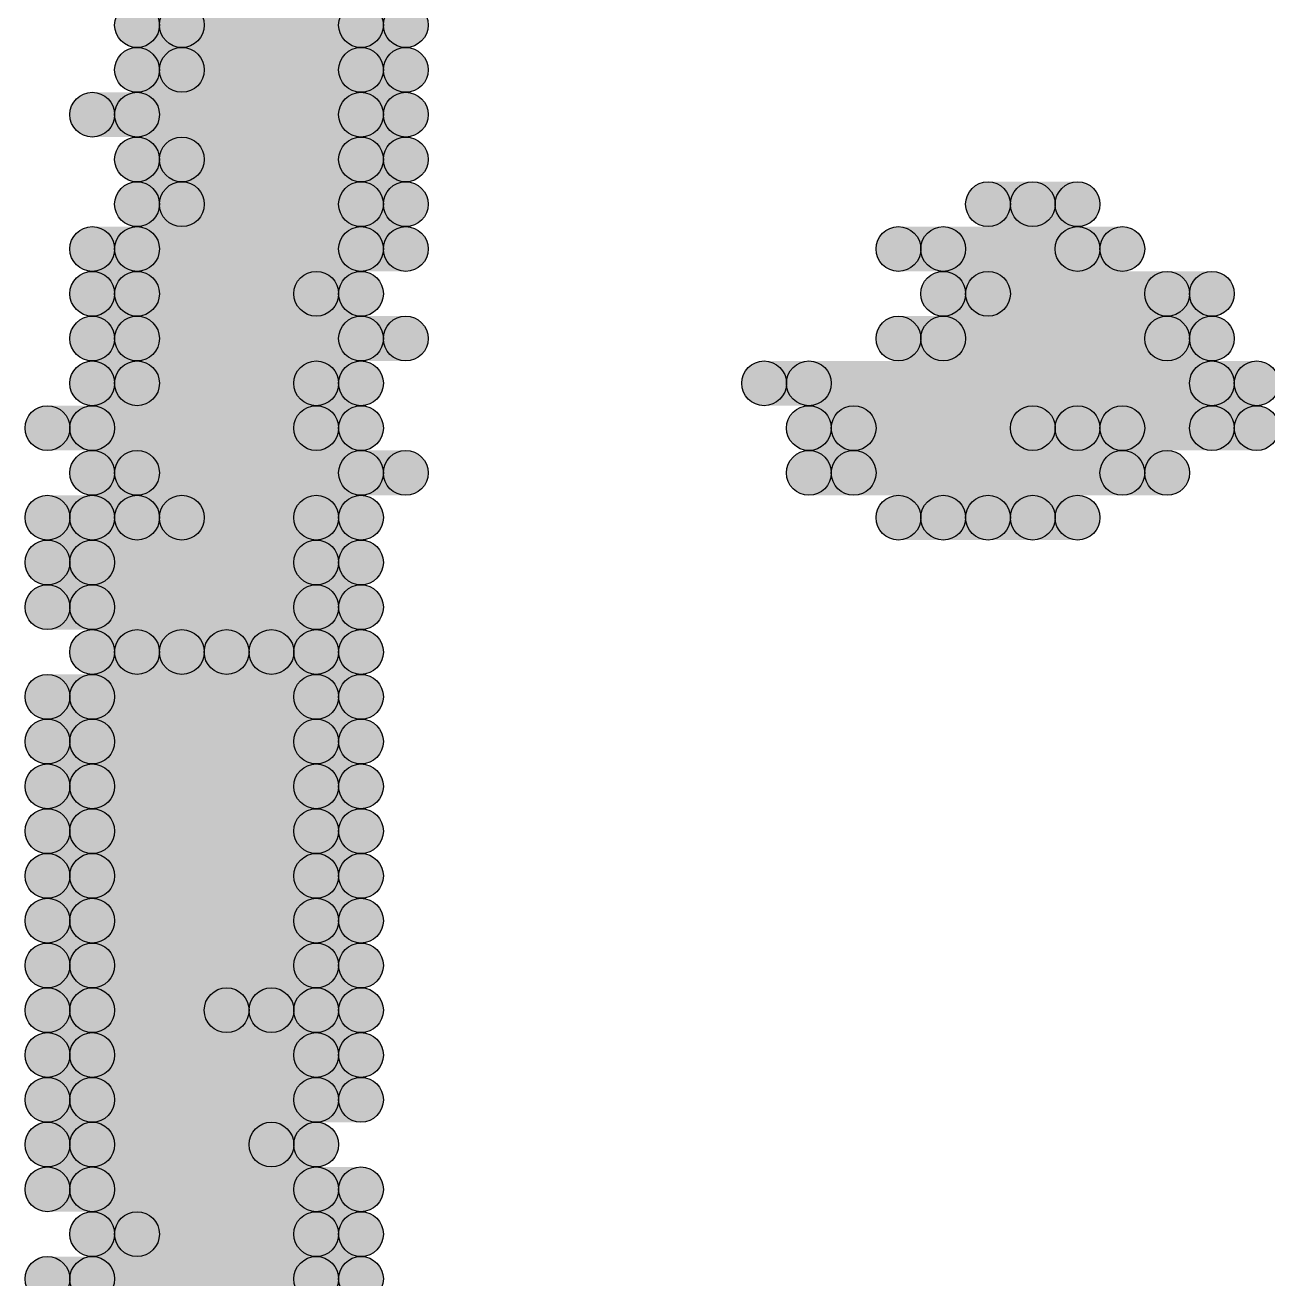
# Model space of a CAD drawing. Header units: millimetres. Extents: x 0 to 137, y 0 to 37.
# Drawn here: x 125.362 to 126.067, y 5.588 to 6.299 of the extents above; entities that cross this region are included whole.
import ezdxf

# ---------------------------------------------------------------- set-up
doc = ezdxf.new("R2010")
doc.units = ezdxf.units.MM
doc.layers.add('TopLayer', color=1, linetype='Continuous')
doc.layers.add('TopSolder', color=216, linetype='Continuous')

msp = doc.modelspace()

# ---------------------------------------------------------------- hatches: boundary and pattern name
at = {"layer": 'TopLayer'}
h = msp.add_hatch(color=1, dxfattribs=at)
edge = h.paths.add_edge_path()
edge.add_arc((125.4506, 6.2992), 0.0127, 0, 360)
for points in [[(125.4506, 6.2865), (125.4506, 6.3119), (125.5776, 6.3119), (125.5776, 6.2865)], [(125.4506, 6.2611), (125.4506, 6.2865), (125.5776, 6.2865), (125.5776, 6.2611)], [(125.4252, 6.2357), (125.4252, 6.2611), (125.5776, 6.2611), (125.5776, 6.2357)], [(125.4506, 6.2103), (125.4506, 6.2357), (125.5776, 6.2357), (125.5776, 6.2103)], [(125.4506, 6.1849), (125.4506, 6.2103), (125.5776, 6.2103), (125.5776, 6.1849)], [(125.9332, 6.1849), (125.9332, 6.2103), (125.9586, 6.2103), (125.9586, 6.1849)], [(125.4252, 6.1595), (125.4252, 6.1849), (125.5776, 6.1849), (125.5776, 6.1595)], [(125.8824, 6.1595), (125.8824, 6.1849), (125.984, 6.1849), (125.984, 6.1595)], [(125.4252, 6.1341), (125.4252, 6.1595), (125.5522, 6.1595), (125.5522, 6.1341)], [(125.9078, 6.1341), (125.9078, 6.1595), (126.0348, 6.1595), (126.0348, 6.1341)], [(125.4252, 6.1087), (125.4252, 6.1341), (125.5776, 6.1341), (125.5776, 6.1087)], [(125.8824, 6.1087), (125.8824, 6.1341), (126.0348, 6.1341), (126.0348, 6.1087)], [(125.4252, 6.0833), (125.4252, 6.1087), (125.5522, 6.1087), (125.5522, 6.0833)], [(125.8062, 6.0833), (125.8062, 6.1087), (126.0602, 6.1087), (126.0602, 6.0833)], [(125.3998, 6.0579), (125.3998, 6.0833), (125.5522, 6.0833), (125.5522, 6.0579)], [(125.8316, 6.0579), (125.8316, 6.0833), (125.9586, 6.0833), (125.9586, 6.0579)], [(125.984, 6.0579), (125.984, 6.0833), (126.0602, 6.0833), (126.0602, 6.0579)], [(125.4252, 6.0325), (125.4252, 6.0579), (125.5776, 6.0579), (125.5776, 6.0325)], [(125.8316, 6.0325), (125.8316, 6.0579), (126.0094, 6.0579), (126.0094, 6.0325)], [(125.3998, 6.0071), (125.3998, 6.0325), (125.4252, 6.0325), (125.4252, 6.0071)], [(125.4506, 6.0071), (125.4506, 6.0325), (125.5522, 6.0325), (125.5522, 6.0071)], [(125.8824, 6.0071), (125.8824, 6.0325), (125.9078, 6.0325), (125.9078, 6.0071)], [(125.9332, 6.0071), (125.9332, 6.0325), (125.9586, 6.0325), (125.9586, 6.0071)], [(125.3998, 5.9817), (125.3998, 6.0071), (125.5522, 6.0071), (125.5522, 5.9817)], [(125.3998, 5.9563), (125.3998, 5.9817), (125.5522, 5.9817), (125.5522, 5.9563)], [(125.4252, 5.9309), (125.4252, 5.9563), (125.476, 5.9563), (125.476, 5.9309)], [(125.5014, 5.9309), (125.5014, 5.9563), (125.5522, 5.9563), (125.5522, 5.9309)], [(125.3998, 5.9055), (125.3998, 5.9309), (125.5522, 5.9309), (125.5522, 5.9055)], [(125.3998, 5.8801), (125.3998, 5.9055), (125.5522, 5.9055), (125.5522, 5.8801)], [(125.3998, 5.8547), (125.3998, 5.8801), (125.5522, 5.8801), (125.5522, 5.8547)], [(125.3998, 5.8293), (125.3998, 5.8547), (125.5522, 5.8547), (125.5522, 5.8293)], [(125.3998, 5.8039), (125.3998, 5.8293), (125.5522, 5.8293), (125.5522, 5.8039)], [(125.3998, 5.7785), (125.3998, 5.8039), (125.5522, 5.8039), (125.5522, 5.7785)], [(125.3998, 5.7531), (125.3998, 5.7785), (125.5522, 5.7785), (125.5522, 5.7531)], [(125.3998, 5.7277), (125.3998, 5.7531), (125.5014, 5.7531), (125.5014, 5.7277)], [(125.5268, 5.7277), (125.5268, 5.7531), (125.5522, 5.7531), (125.5522, 5.7277)], [(125.3998, 5.7023), (125.3998, 5.7277), (125.5522, 5.7277), (125.5522, 5.7023)], [(125.3998, 5.6769), (125.3998, 5.7023), (125.5522, 5.7023), (125.5522, 5.6769)], [(125.3998, 5.6515), (125.3998, 5.6769), (125.5268, 5.6769), (125.5268, 5.6515)], [(125.3998, 5.6261), (125.3998, 5.6515), (125.5522, 5.6515), (125.5522, 5.6261)], [(125.4252, 5.6007), (125.4252, 5.6261), (125.5522, 5.6261), (125.5522, 5.6007)], [(125.3998, 5.5753), (125.3998, 5.6007), (125.5522, 5.6007), (125.5522, 5.5753)]]:
    msp.add_hatch(color=1, dxfattribs=at).paths.add_polyline_path(points)
h = msp.add_hatch(color=1, dxfattribs=at)
edge = h.paths.add_edge_path()
edge.add_arc((125.5776, 6.2992), 0.0127, 0, 360)
h = msp.add_hatch(color=1, dxfattribs=at)
edge = h.paths.add_edge_path()
edge.add_arc((125.4506, 6.2738), 0.0127, 0, 360)
h = msp.add_hatch(color=1, dxfattribs=at)
edge = h.paths.add_edge_path()
edge.add_arc((125.5776, 6.2738), 0.0127, 0, 360)
h = msp.add_hatch(color=1, dxfattribs=at)
edge = h.paths.add_edge_path()
edge.add_arc((125.4252, 6.2484), 0.0127, 0, 360)
h = msp.add_hatch(color=1, dxfattribs=at)
edge = h.paths.add_edge_path()
edge.add_arc((125.5776, 6.2484), 0.0127, 0, 360)
h = msp.add_hatch(color=1, dxfattribs=at)
edge = h.paths.add_edge_path()
edge.add_arc((125.4506, 6.223), 0.0127, 0, 360)
h = msp.add_hatch(color=1, dxfattribs=at)
edge = h.paths.add_edge_path()
edge.add_arc((125.5776, 6.223), 0.0127, 0, 360)
h = msp.add_hatch(color=1, dxfattribs=at)
edge = h.paths.add_edge_path()
edge.add_arc((125.4506, 6.1976), 0.0127, 0, 360)
h = msp.add_hatch(color=1, dxfattribs=at)
edge = h.paths.add_edge_path()
edge.add_arc((125.5776, 6.1976), 0.0127, 0, 360)
h = msp.add_hatch(color=1, dxfattribs=at)
edge = h.paths.add_edge_path()
edge.add_arc((125.9332, 6.1976), 0.0127, 0, 360)
h = msp.add_hatch(color=1, dxfattribs=at)
edge = h.paths.add_edge_path()
edge.add_arc((125.9586, 6.1976), 0.0127, 0, 360)
h = msp.add_hatch(color=1, dxfattribs=at)
edge = h.paths.add_edge_path()
edge.add_arc((125.4252, 6.1722), 0.0127, 0, 360)
h = msp.add_hatch(color=1, dxfattribs=at)
edge = h.paths.add_edge_path()
edge.add_arc((125.5776, 6.1722), 0.0127, 0, 360)
h = msp.add_hatch(color=1, dxfattribs=at)
edge = h.paths.add_edge_path()
edge.add_arc((125.8824, 6.1722), 0.0127, 0, 360)
h = msp.add_hatch(color=1, dxfattribs=at)
edge = h.paths.add_edge_path()
edge.add_arc((125.984, 6.1722), 0.0127, 0, 360)
h = msp.add_hatch(color=1, dxfattribs=at)
edge = h.paths.add_edge_path()
edge.add_arc((125.4252, 6.1468), 0.0127, 0, 360)
h = msp.add_hatch(color=1, dxfattribs=at)
edge = h.paths.add_edge_path()
edge.add_arc((125.5522, 6.1468), 0.0127, 0, 360)
h = msp.add_hatch(color=1, dxfattribs=at)
edge = h.paths.add_edge_path()
edge.add_arc((125.9078, 6.1468), 0.0127, 0, 360)
h = msp.add_hatch(color=1, dxfattribs=at)
edge = h.paths.add_edge_path()
edge.add_arc((126.0348, 6.1468), 0.0127, 0, 360)
h = msp.add_hatch(color=1, dxfattribs=at)
edge = h.paths.add_edge_path()
edge.add_arc((125.4252, 6.1214), 0.0127, 0, 360)
h = msp.add_hatch(color=1, dxfattribs=at)
edge = h.paths.add_edge_path()
edge.add_arc((125.5776, 6.1214), 0.0127, 0, 360)
h = msp.add_hatch(color=1, dxfattribs=at)
edge = h.paths.add_edge_path()
edge.add_arc((125.8824, 6.1214), 0.0127, 0, 360)
h = msp.add_hatch(color=1, dxfattribs=at)
edge = h.paths.add_edge_path()
edge.add_arc((126.0348, 6.1214), 0.0127, 0, 360)
h = msp.add_hatch(color=1, dxfattribs=at)
edge = h.paths.add_edge_path()
edge.add_arc((125.4252, 6.096), 0.0127, 0, 360)
h = msp.add_hatch(color=1, dxfattribs=at)
edge = h.paths.add_edge_path()
edge.add_arc((125.5522, 6.096), 0.0127, 0, 360)
h = msp.add_hatch(color=1, dxfattribs=at)
edge = h.paths.add_edge_path()
edge.add_arc((125.8062, 6.096), 0.0127, 0, 360)
h = msp.add_hatch(color=1, dxfattribs=at)
edge = h.paths.add_edge_path()
edge.add_arc((126.0602, 6.096), 0.0127, 0, 360)
h = msp.add_hatch(color=1, dxfattribs=at)
edge = h.paths.add_edge_path()
edge.add_arc((125.3998, 6.0706), 0.0127, 0, 360)
h = msp.add_hatch(color=1, dxfattribs=at)
edge = h.paths.add_edge_path()
edge.add_arc((125.5522, 6.0706), 0.0127, 0, 360)
h = msp.add_hatch(color=1, dxfattribs=at)
edge = h.paths.add_edge_path()
edge.add_arc((125.8316, 6.0706), 0.0127, 0, 360)
h = msp.add_hatch(color=1, dxfattribs=at)
edge = h.paths.add_edge_path()
edge.add_arc((125.9586, 6.0706), 0.0127, 0, 360)
h = msp.add_hatch(color=1, dxfattribs=at)
edge = h.paths.add_edge_path()
edge.add_arc((125.984, 6.0706), 0.0127, 0, 360)
h = msp.add_hatch(color=1, dxfattribs=at)
edge = h.paths.add_edge_path()
edge.add_arc((126.0602, 6.0706), 0.0127, 0, 360)
h = msp.add_hatch(color=1, dxfattribs=at)
edge = h.paths.add_edge_path()
edge.add_arc((125.4252, 6.0452), 0.0127, 0, 360)
h = msp.add_hatch(color=1, dxfattribs=at)
edge = h.paths.add_edge_path()
edge.add_arc((125.5776, 6.0452), 0.0127, 0, 360)
h = msp.add_hatch(color=1, dxfattribs=at)
edge = h.paths.add_edge_path()
edge.add_arc((125.8316, 6.0452), 0.0127, 0, 360)
h = msp.add_hatch(color=1, dxfattribs=at)
edge = h.paths.add_edge_path()
edge.add_arc((126.0094, 6.0452), 0.0127, 0, 360)
h = msp.add_hatch(color=1, dxfattribs=at)
edge = h.paths.add_edge_path()
edge.add_arc((125.3998, 6.0198), 0.0127, 0, 360)
h = msp.add_hatch(color=1, dxfattribs=at)
edge = h.paths.add_edge_path()
edge.add_arc((125.4252, 6.0198), 0.0127, 0, 360)
h = msp.add_hatch(color=1, dxfattribs=at)
edge = h.paths.add_edge_path()
edge.add_arc((125.4506, 6.0198), 0.0127, 0, 360)
h = msp.add_hatch(color=1, dxfattribs=at)
edge = h.paths.add_edge_path()
edge.add_arc((125.5522, 6.0198), 0.0127, 0, 360)
h = msp.add_hatch(color=1, dxfattribs=at)
edge = h.paths.add_edge_path()
edge.add_arc((125.8824, 6.0198), 0.0127, 0, 360)
h = msp.add_hatch(color=1, dxfattribs=at)
edge = h.paths.add_edge_path()
edge.add_arc((125.9078, 6.0198), 0.0127, 0, 360)
h = msp.add_hatch(color=1, dxfattribs=at)
edge = h.paths.add_edge_path()
edge.add_arc((125.9332, 6.0198), 0.0127, 0, 360)
h = msp.add_hatch(color=1, dxfattribs=at)
edge = h.paths.add_edge_path()
edge.add_arc((125.9586, 6.0198), 0.0127, 0, 360)
h = msp.add_hatch(color=1, dxfattribs=at)
edge = h.paths.add_edge_path()
edge.add_arc((125.3998, 5.9944), 0.0127, 0, 360)
h = msp.add_hatch(color=1, dxfattribs=at)
edge = h.paths.add_edge_path()
edge.add_arc((125.5522, 5.9944), 0.0127, 0, 360)
h = msp.add_hatch(color=1, dxfattribs=at)
edge = h.paths.add_edge_path()
edge.add_arc((125.3998, 5.969), 0.0127, 0, 360)
h = msp.add_hatch(color=1, dxfattribs=at)
edge = h.paths.add_edge_path()
edge.add_arc((125.5522, 5.969), 0.0127, 0, 360)
h = msp.add_hatch(color=1, dxfattribs=at)
edge = h.paths.add_edge_path()
edge.add_arc((125.4252, 5.9436), 0.0127, 0, 360)
h = msp.add_hatch(color=1, dxfattribs=at)
edge = h.paths.add_edge_path()
edge.add_arc((125.476, 5.9436), 0.0127, 0, 360)
h = msp.add_hatch(color=1, dxfattribs=at)
edge = h.paths.add_edge_path()
edge.add_arc((125.5014, 5.9436), 0.0127, 0, 360)
h = msp.add_hatch(color=1, dxfattribs=at)
edge = h.paths.add_edge_path()
edge.add_arc((125.5522, 5.9436), 0.0127, 0, 360)
h = msp.add_hatch(color=1, dxfattribs=at)
edge = h.paths.add_edge_path()
edge.add_arc((125.3998, 5.9182), 0.0127, 0, 360)
h = msp.add_hatch(color=1, dxfattribs=at)
edge = h.paths.add_edge_path()
edge.add_arc((125.5522, 5.9182), 0.0127, 0, 360)
h = msp.add_hatch(color=1, dxfattribs=at)
edge = h.paths.add_edge_path()
edge.add_arc((125.3998, 5.8928), 0.0127, 0, 360)
h = msp.add_hatch(color=1, dxfattribs=at)
edge = h.paths.add_edge_path()
edge.add_arc((125.5522, 5.8928), 0.0127, 0, 360)
h = msp.add_hatch(color=1, dxfattribs=at)
edge = h.paths.add_edge_path()
edge.add_arc((125.3998, 5.8674), 0.0127, 0, 360)
h = msp.add_hatch(color=1, dxfattribs=at)
edge = h.paths.add_edge_path()
edge.add_arc((125.5522, 5.8674), 0.0127, 0, 360)
h = msp.add_hatch(color=1, dxfattribs=at)
edge = h.paths.add_edge_path()
edge.add_arc((125.3998, 5.842), 0.0127, 0, 360)
h = msp.add_hatch(color=1, dxfattribs=at)
edge = h.paths.add_edge_path()
edge.add_arc((125.5522, 5.842), 0.0127, 0, 360)
h = msp.add_hatch(color=1, dxfattribs=at)
edge = h.paths.add_edge_path()
edge.add_arc((125.3998, 5.8166), 0.0127, 0, 360)
h = msp.add_hatch(color=1, dxfattribs=at)
edge = h.paths.add_edge_path()
edge.add_arc((125.5522, 5.8166), 0.0127, 0, 360)
h = msp.add_hatch(color=1, dxfattribs=at)
edge = h.paths.add_edge_path()
edge.add_arc((125.3998, 5.7912), 0.0127, 0, 360)
h = msp.add_hatch(color=1, dxfattribs=at)
edge = h.paths.add_edge_path()
edge.add_arc((125.5522, 5.7912), 0.0127, 0, 360)
h = msp.add_hatch(color=1, dxfattribs=at)
edge = h.paths.add_edge_path()
edge.add_arc((125.3998, 5.7658), 0.0127, 0, 360)
h = msp.add_hatch(color=1, dxfattribs=at)
edge = h.paths.add_edge_path()
edge.add_arc((125.5522, 5.7658), 0.0127, 0, 360)
h = msp.add_hatch(color=1, dxfattribs=at)
edge = h.paths.add_edge_path()
edge.add_arc((125.3998, 5.7404), 0.0127, 0, 360)
h = msp.add_hatch(color=1, dxfattribs=at)
edge = h.paths.add_edge_path()
edge.add_arc((125.5014, 5.7404), 0.0127, 0, 360)
h = msp.add_hatch(color=1, dxfattribs=at)
edge = h.paths.add_edge_path()
edge.add_arc((125.5268, 5.7404), 0.0127, 0, 360)
h = msp.add_hatch(color=1, dxfattribs=at)
edge = h.paths.add_edge_path()
edge.add_arc((125.5522, 5.7404), 0.0127, 0, 360)
h = msp.add_hatch(color=1, dxfattribs=at)
edge = h.paths.add_edge_path()
edge.add_arc((125.3998, 5.715), 0.0127, 0, 360)
h = msp.add_hatch(color=1, dxfattribs=at)
edge = h.paths.add_edge_path()
edge.add_arc((125.5522, 5.715), 0.0127, 0, 360)
h = msp.add_hatch(color=1, dxfattribs=at)
edge = h.paths.add_edge_path()
edge.add_arc((125.3998, 5.6896), 0.0127, 0, 360)
h = msp.add_hatch(color=1, dxfattribs=at)
edge = h.paths.add_edge_path()
edge.add_arc((125.5522, 5.6896), 0.0127, 0, 360)
h = msp.add_hatch(color=1, dxfattribs=at)
edge = h.paths.add_edge_path()
edge.add_arc((125.3998, 5.6642), 0.0127, 0, 360)
h = msp.add_hatch(color=1, dxfattribs=at)
edge = h.paths.add_edge_path()
edge.add_arc((125.5268, 5.6642), 0.0127, 0, 360)
h = msp.add_hatch(color=1, dxfattribs=at)
edge = h.paths.add_edge_path()
edge.add_arc((125.3998, 5.6388), 0.0127, 0, 360)
h = msp.add_hatch(color=1, dxfattribs=at)
edge = h.paths.add_edge_path()
edge.add_arc((125.5522, 5.6388), 0.0127, 0, 360)
h = msp.add_hatch(color=1, dxfattribs=at)
edge = h.paths.add_edge_path()
edge.add_arc((125.4252, 5.6134), 0.0127, 0, 360)
h = msp.add_hatch(color=1, dxfattribs=at)
edge = h.paths.add_edge_path()
edge.add_arc((125.5522, 5.6134), 0.0127, 0, 360)
h = msp.add_hatch(color=1, dxfattribs=at)
edge = h.paths.add_edge_path()
edge.add_arc((125.3998, 5.588), 0.0127, 0, 360)
h = msp.add_hatch(color=1, dxfattribs=at)
edge = h.paths.add_edge_path()
edge.add_arc((125.5522, 5.588), 0.0127, 0, 360)
at = {"layer": 'TopSolder'}
h = msp.add_hatch(color=216, dxfattribs=at)
edge = h.paths.add_edge_path()
edge.add_arc((125.4252, 6.2992), 0.0127, 0, 360)
for points in [[(125.4252, 6.2865), (125.4252, 6.3119), (125.5522, 6.3119), (125.5522, 6.2865)], [(125.4252, 6.2611), (125.4252, 6.2865), (125.5522, 6.2865), (125.5522, 6.2611)], [(125.3998, 6.2357), (125.3998, 6.2611), (125.5522, 6.2611), (125.5522, 6.2357)], [(125.4252, 6.2103), (125.4252, 6.2357), (125.5522, 6.2357), (125.5522, 6.2103)], [(125.4252, 6.1849), (125.4252, 6.2103), (125.5522, 6.2103), (125.5522, 6.1849)], [(125.9078, 6.1849), (125.9078, 6.2103), (125.9332, 6.2103), (125.9332, 6.1849)], [(125.3998, 6.1595), (125.3998, 6.1849), (125.5522, 6.1849), (125.5522, 6.1595)], [(125.857, 6.1595), (125.857, 6.1849), (125.9586, 6.1849), (125.9586, 6.1595)], [(125.3998, 6.1341), (125.3998, 6.1595), (125.5268, 6.1595), (125.5268, 6.1341)], [(125.8824, 6.1341), (125.8824, 6.1595), (126.0094, 6.1595), (126.0094, 6.1341)], [(125.3998, 6.1087), (125.3998, 6.1341), (125.5522, 6.1341), (125.5522, 6.1087)], [(125.857, 6.1087), (125.857, 6.1341), (126.0094, 6.1341), (126.0094, 6.1087)], [(125.3998, 6.0833), (125.3998, 6.1087), (125.5268, 6.1087), (125.5268, 6.0833)], [(125.7808, 6.0833), (125.7808, 6.1087), (126.0348, 6.1087), (126.0348, 6.0833)], [(125.3744, 6.0579), (125.3744, 6.0833), (125.5268, 6.0833), (125.5268, 6.0579)], [(125.8062, 6.0579), (125.8062, 6.0833), (125.9332, 6.0833), (125.9332, 6.0579)], [(125.9586, 6.0579), (125.9586, 6.0833), (126.0348, 6.0833), (126.0348, 6.0579)], [(125.3998, 6.0325), (125.3998, 6.0579), (125.5522, 6.0579), (125.5522, 6.0325)], [(125.8062, 6.0325), (125.8062, 6.0579), (125.984, 6.0579), (125.984, 6.0325)], [(125.3744, 6.0071), (125.3744, 6.0325), (125.3998, 6.0325), (125.3998, 6.0071)], [(125.4252, 6.0071), (125.4252, 6.0325), (125.5268, 6.0325), (125.5268, 6.0071)], [(125.857, 6.0071), (125.857, 6.0325), (125.8824, 6.0325), (125.8824, 6.0071)], [(125.9078, 6.0071), (125.9078, 6.0325), (125.9332, 6.0325), (125.9332, 6.0071)], [(125.3744, 5.9817), (125.3744, 6.0071), (125.5268, 6.0071), (125.5268, 5.9817)], [(125.3744, 5.9563), (125.3744, 5.9817), (125.5268, 5.9817), (125.5268, 5.9563)], [(125.3998, 5.9309), (125.3998, 5.9563), (125.4506, 5.9563), (125.4506, 5.9309)], [(125.476, 5.9309), (125.476, 5.9563), (125.5268, 5.9563), (125.5268, 5.9309)], [(125.3744, 5.9055), (125.3744, 5.9309), (125.5268, 5.9309), (125.5268, 5.9055)], [(125.3744, 5.8801), (125.3744, 5.9055), (125.5268, 5.9055), (125.5268, 5.8801)], [(125.3744, 5.8547), (125.3744, 5.8801), (125.5268, 5.8801), (125.5268, 5.8547)], [(125.3744, 5.8293), (125.3744, 5.8547), (125.5268, 5.8547), (125.5268, 5.8293)], [(125.3744, 5.8039), (125.3744, 5.8293), (125.5268, 5.8293), (125.5268, 5.8039)], [(125.3744, 5.7785), (125.3744, 5.8039), (125.5268, 5.8039), (125.5268, 5.7785)], [(125.3744, 5.7531), (125.3744, 5.7785), (125.5268, 5.7785), (125.5268, 5.7531)], [(125.3744, 5.7277), (125.3744, 5.7531), (125.476, 5.7531), (125.476, 5.7277)], [(125.5014, 5.7277), (125.5014, 5.7531), (125.5268, 5.7531), (125.5268, 5.7277)], [(125.3744, 5.7023), (125.3744, 5.7277), (125.5268, 5.7277), (125.5268, 5.7023)], [(125.3744, 5.6769), (125.3744, 5.7023), (125.5268, 5.7023), (125.5268, 5.6769)], [(125.3744, 5.6515), (125.3744, 5.6769), (125.5014, 5.6769), (125.5014, 5.6515)], [(125.3744, 5.6261), (125.3744, 5.6515), (125.5268, 5.6515), (125.5268, 5.6261)], [(125.3998, 5.6007), (125.3998, 5.6261), (125.5268, 5.6261), (125.5268, 5.6007)], [(125.3744, 5.5753), (125.3744, 5.6007), (125.5268, 5.6007), (125.5268, 5.5753)]]:
    msp.add_hatch(color=216, dxfattribs=at).paths.add_polyline_path(points)
h = msp.add_hatch(color=216, dxfattribs=at)
edge = h.paths.add_edge_path()
edge.add_arc((125.5522, 6.2992), 0.0127, 0, 360)
h = msp.add_hatch(color=216, dxfattribs=at)
edge = h.paths.add_edge_path()
edge.add_arc((125.4252, 6.2738), 0.0127, 0, 360)
h = msp.add_hatch(color=216, dxfattribs=at)
edge = h.paths.add_edge_path()
edge.add_arc((125.5522, 6.2738), 0.0127, 0, 360)
h = msp.add_hatch(color=216, dxfattribs=at)
edge = h.paths.add_edge_path()
edge.add_arc((125.3998, 6.2484), 0.0127, 0, 360)
h = msp.add_hatch(color=216, dxfattribs=at)
edge = h.paths.add_edge_path()
edge.add_arc((125.5522, 6.2484), 0.0127, 0, 360)
h = msp.add_hatch(color=216, dxfattribs=at)
edge = h.paths.add_edge_path()
edge.add_arc((125.4252, 6.223), 0.0127, 0, 360)
h = msp.add_hatch(color=216, dxfattribs=at)
edge = h.paths.add_edge_path()
edge.add_arc((125.5522, 6.223), 0.0127, 0, 360)
h = msp.add_hatch(color=216, dxfattribs=at)
edge = h.paths.add_edge_path()
edge.add_arc((125.4252, 6.1976), 0.0127, 0, 360)
h = msp.add_hatch(color=216, dxfattribs=at)
edge = h.paths.add_edge_path()
edge.add_arc((125.5522, 6.1976), 0.0127, 0, 360)
h = msp.add_hatch(color=216, dxfattribs=at)
edge = h.paths.add_edge_path()
edge.add_arc((125.9078, 6.1976), 0.0127, 0, 360)
h = msp.add_hatch(color=216, dxfattribs=at)
edge = h.paths.add_edge_path()
edge.add_arc((125.9332, 6.1976), 0.0127, 0, 360)
h = msp.add_hatch(color=216, dxfattribs=at)
edge = h.paths.add_edge_path()
edge.add_arc((125.3998, 6.1722), 0.0127, 0, 360)
h = msp.add_hatch(color=216, dxfattribs=at)
edge = h.paths.add_edge_path()
edge.add_arc((125.5522, 6.1722), 0.0127, 0, 360)
h = msp.add_hatch(color=216, dxfattribs=at)
edge = h.paths.add_edge_path()
edge.add_arc((125.857, 6.1722), 0.0127, 0, 360)
h = msp.add_hatch(color=216, dxfattribs=at)
edge = h.paths.add_edge_path()
edge.add_arc((125.9586, 6.1722), 0.0127, 0, 360)
h = msp.add_hatch(color=216, dxfattribs=at)
edge = h.paths.add_edge_path()
edge.add_arc((125.3998, 6.1468), 0.0127, 0, 360)
h = msp.add_hatch(color=216, dxfattribs=at)
edge = h.paths.add_edge_path()
edge.add_arc((125.5268, 6.1468), 0.0127, 0, 360)
h = msp.add_hatch(color=216, dxfattribs=at)
edge = h.paths.add_edge_path()
edge.add_arc((125.8824, 6.1468), 0.0127, 0, 360)
h = msp.add_hatch(color=216, dxfattribs=at)
edge = h.paths.add_edge_path()
edge.add_arc((126.0094, 6.1468), 0.0127, 0, 360)
h = msp.add_hatch(color=216, dxfattribs=at)
edge = h.paths.add_edge_path()
edge.add_arc((125.3998, 6.1214), 0.0127, 0, 360)
h = msp.add_hatch(color=216, dxfattribs=at)
edge = h.paths.add_edge_path()
edge.add_arc((125.5522, 6.1214), 0.0127, 0, 360)
h = msp.add_hatch(color=216, dxfattribs=at)
edge = h.paths.add_edge_path()
edge.add_arc((125.857, 6.1214), 0.0127, 0, 360)
h = msp.add_hatch(color=216, dxfattribs=at)
edge = h.paths.add_edge_path()
edge.add_arc((126.0094, 6.1214), 0.0127, 0, 360)
h = msp.add_hatch(color=216, dxfattribs=at)
edge = h.paths.add_edge_path()
edge.add_arc((125.3998, 6.096), 0.0127, 0, 360)
h = msp.add_hatch(color=216, dxfattribs=at)
edge = h.paths.add_edge_path()
edge.add_arc((125.5268, 6.096), 0.0127, 0, 360)
h = msp.add_hatch(color=216, dxfattribs=at)
edge = h.paths.add_edge_path()
edge.add_arc((125.7808, 6.096), 0.0127, 0, 360)
h = msp.add_hatch(color=216, dxfattribs=at)
edge = h.paths.add_edge_path()
edge.add_arc((126.0348, 6.096), 0.0127, 0, 360)
h = msp.add_hatch(color=216, dxfattribs=at)
edge = h.paths.add_edge_path()
edge.add_arc((125.3744, 6.0706), 0.0127, 0, 360)
h = msp.add_hatch(color=216, dxfattribs=at)
edge = h.paths.add_edge_path()
edge.add_arc((125.5268, 6.0706), 0.0127, 0, 360)
h = msp.add_hatch(color=216, dxfattribs=at)
edge = h.paths.add_edge_path()
edge.add_arc((125.8062, 6.0706), 0.0127, 0, 360)
h = msp.add_hatch(color=216, dxfattribs=at)
edge = h.paths.add_edge_path()
edge.add_arc((125.9332, 6.0706), 0.0127, 0, 360)
h = msp.add_hatch(color=216, dxfattribs=at)
edge = h.paths.add_edge_path()
edge.add_arc((125.9586, 6.0706), 0.0127, 0, 360)
h = msp.add_hatch(color=216, dxfattribs=at)
edge = h.paths.add_edge_path()
edge.add_arc((126.0348, 6.0706), 0.0127, 0, 360)
h = msp.add_hatch(color=216, dxfattribs=at)
edge = h.paths.add_edge_path()
edge.add_arc((125.3998, 6.0452), 0.0127, 0, 360)
h = msp.add_hatch(color=216, dxfattribs=at)
edge = h.paths.add_edge_path()
edge.add_arc((125.5522, 6.0452), 0.0127, 0, 360)
h = msp.add_hatch(color=216, dxfattribs=at)
edge = h.paths.add_edge_path()
edge.add_arc((125.8062, 6.0452), 0.0127, 0, 360)
h = msp.add_hatch(color=216, dxfattribs=at)
edge = h.paths.add_edge_path()
edge.add_arc((125.984, 6.0452), 0.0127, 0, 360)
h = msp.add_hatch(color=216, dxfattribs=at)
edge = h.paths.add_edge_path()
edge.add_arc((125.3744, 6.0198), 0.0127, 0, 360)
h = msp.add_hatch(color=216, dxfattribs=at)
edge = h.paths.add_edge_path()
edge.add_arc((125.3998, 6.0198), 0.0127, 0, 360)
h = msp.add_hatch(color=216, dxfattribs=at)
edge = h.paths.add_edge_path()
edge.add_arc((125.4252, 6.0198), 0.0127, 0, 360)
h = msp.add_hatch(color=216, dxfattribs=at)
edge = h.paths.add_edge_path()
edge.add_arc((125.5268, 6.0198), 0.0127, 0, 360)
h = msp.add_hatch(color=216, dxfattribs=at)
edge = h.paths.add_edge_path()
edge.add_arc((125.857, 6.0198), 0.0127, 0, 360)
h = msp.add_hatch(color=216, dxfattribs=at)
edge = h.paths.add_edge_path()
edge.add_arc((125.8824, 6.0198), 0.0127, 0, 360)
h = msp.add_hatch(color=216, dxfattribs=at)
edge = h.paths.add_edge_path()
edge.add_arc((125.9078, 6.0198), 0.0127, 0, 360)
h = msp.add_hatch(color=216, dxfattribs=at)
edge = h.paths.add_edge_path()
edge.add_arc((125.9332, 6.0198), 0.0127, 0, 360)
h = msp.add_hatch(color=216, dxfattribs=at)
edge = h.paths.add_edge_path()
edge.add_arc((125.3744, 5.9944), 0.0127, 0, 360)
h = msp.add_hatch(color=216, dxfattribs=at)
edge = h.paths.add_edge_path()
edge.add_arc((125.5268, 5.9944), 0.0127, 0, 360)
h = msp.add_hatch(color=216, dxfattribs=at)
edge = h.paths.add_edge_path()
edge.add_arc((125.3744, 5.969), 0.0127, 0, 360)
h = msp.add_hatch(color=216, dxfattribs=at)
edge = h.paths.add_edge_path()
edge.add_arc((125.5268, 5.969), 0.0127, 0, 360)
h = msp.add_hatch(color=216, dxfattribs=at)
edge = h.paths.add_edge_path()
edge.add_arc((125.3998, 5.9436), 0.0127, 0, 360)
h = msp.add_hatch(color=216, dxfattribs=at)
edge = h.paths.add_edge_path()
edge.add_arc((125.4506, 5.9436), 0.0127, 0, 360)
h = msp.add_hatch(color=216, dxfattribs=at)
edge = h.paths.add_edge_path()
edge.add_arc((125.476, 5.9436), 0.0127, 0, 360)
h = msp.add_hatch(color=216, dxfattribs=at)
edge = h.paths.add_edge_path()
edge.add_arc((125.5268, 5.9436), 0.0127, 0, 360)
h = msp.add_hatch(color=216, dxfattribs=at)
edge = h.paths.add_edge_path()
edge.add_arc((125.3744, 5.9182), 0.0127, 0, 360)
h = msp.add_hatch(color=216, dxfattribs=at)
edge = h.paths.add_edge_path()
edge.add_arc((125.5268, 5.9182), 0.0127, 0, 360)
h = msp.add_hatch(color=216, dxfattribs=at)
edge = h.paths.add_edge_path()
edge.add_arc((125.3744, 5.8928), 0.0127, 0, 360)
h = msp.add_hatch(color=216, dxfattribs=at)
edge = h.paths.add_edge_path()
edge.add_arc((125.5268, 5.8928), 0.0127, 0, 360)
h = msp.add_hatch(color=216, dxfattribs=at)
edge = h.paths.add_edge_path()
edge.add_arc((125.3744, 5.8674), 0.0127, 0, 360)
h = msp.add_hatch(color=216, dxfattribs=at)
edge = h.paths.add_edge_path()
edge.add_arc((125.5268, 5.8674), 0.0127, 0, 360)
h = msp.add_hatch(color=216, dxfattribs=at)
edge = h.paths.add_edge_path()
edge.add_arc((125.3744, 5.842), 0.0127, 0, 360)
h = msp.add_hatch(color=216, dxfattribs=at)
edge = h.paths.add_edge_path()
edge.add_arc((125.5268, 5.842), 0.0127, 0, 360)
h = msp.add_hatch(color=216, dxfattribs=at)
edge = h.paths.add_edge_path()
edge.add_arc((125.3744, 5.8166), 0.0127, 0, 360)
h = msp.add_hatch(color=216, dxfattribs=at)
edge = h.paths.add_edge_path()
edge.add_arc((125.5268, 5.8166), 0.0127, 0, 360)
h = msp.add_hatch(color=216, dxfattribs=at)
edge = h.paths.add_edge_path()
edge.add_arc((125.3744, 5.7912), 0.0127, 0, 360)
h = msp.add_hatch(color=216, dxfattribs=at)
edge = h.paths.add_edge_path()
edge.add_arc((125.5268, 5.7912), 0.0127, 0, 360)
h = msp.add_hatch(color=216, dxfattribs=at)
edge = h.paths.add_edge_path()
edge.add_arc((125.3744, 5.7658), 0.0127, 0, 360)
h = msp.add_hatch(color=216, dxfattribs=at)
edge = h.paths.add_edge_path()
edge.add_arc((125.5268, 5.7658), 0.0127, 0, 360)
h = msp.add_hatch(color=216, dxfattribs=at)
edge = h.paths.add_edge_path()
edge.add_arc((125.3744, 5.7404), 0.0127, 0, 360)
h = msp.add_hatch(color=216, dxfattribs=at)
edge = h.paths.add_edge_path()
edge.add_arc((125.476, 5.7404), 0.0127, 0, 360)
h = msp.add_hatch(color=216, dxfattribs=at)
edge = h.paths.add_edge_path()
edge.add_arc((125.5014, 5.7404), 0.0127, 0, 360)
h = msp.add_hatch(color=216, dxfattribs=at)
edge = h.paths.add_edge_path()
edge.add_arc((125.5268, 5.7404), 0.0127, 0, 360)
h = msp.add_hatch(color=216, dxfattribs=at)
edge = h.paths.add_edge_path()
edge.add_arc((125.3744, 5.715), 0.0127, 0, 360)
h = msp.add_hatch(color=216, dxfattribs=at)
edge = h.paths.add_edge_path()
edge.add_arc((125.5268, 5.715), 0.0127, 0, 360)
h = msp.add_hatch(color=216, dxfattribs=at)
edge = h.paths.add_edge_path()
edge.add_arc((125.3744, 5.6896), 0.0127, 0, 360)
h = msp.add_hatch(color=216, dxfattribs=at)
edge = h.paths.add_edge_path()
edge.add_arc((125.5268, 5.6896), 0.0127, 0, 360)
h = msp.add_hatch(color=216, dxfattribs=at)
edge = h.paths.add_edge_path()
edge.add_arc((125.3744, 5.6642), 0.0127, 0, 360)
h = msp.add_hatch(color=216, dxfattribs=at)
edge = h.paths.add_edge_path()
edge.add_arc((125.5014, 5.6642), 0.0127, 0, 360)
h = msp.add_hatch(color=216, dxfattribs=at)
edge = h.paths.add_edge_path()
edge.add_arc((125.3744, 5.6388), 0.0127, 0, 360)
h = msp.add_hatch(color=216, dxfattribs=at)
edge = h.paths.add_edge_path()
edge.add_arc((125.5268, 5.6388), 0.0127, 0, 360)
h = msp.add_hatch(color=216, dxfattribs=at)
edge = h.paths.add_edge_path()
edge.add_arc((125.3998, 5.6134), 0.0127, 0, 360)
h = msp.add_hatch(color=216, dxfattribs=at)
edge = h.paths.add_edge_path()
edge.add_arc((125.5268, 5.6134), 0.0127, 0, 360)
h = msp.add_hatch(color=216, dxfattribs=at)
edge = h.paths.add_edge_path()
edge.add_arc((125.3744, 5.588), 0.0127, 0, 360)
h = msp.add_hatch(color=216, dxfattribs=at)
edge = h.paths.add_edge_path()
edge.add_arc((125.5268, 5.588), 0.0127, 0, 360)

# ---------------------------------------------------------------- linework, layer by layer
at = {"layer": 'TopLayer'}
for centre in [(125.4506, 6.2992), (125.5776, 6.2992), (125.4506, 6.2738), (125.5776, 6.2738), (125.4252, 6.2484), (125.5776, 6.2484), (125.4506, 6.223), (125.5776, 6.223), (125.4506, 6.1976), (125.5776, 6.1976), (125.9332, 6.1976), (125.9586, 6.1976), (125.4252, 6.1722), (125.5776, 6.1722), (125.8824, 6.1722), (125.984, 6.1722), (125.4252, 6.1468), (125.5522, 6.1468), (125.9078, 6.1468), (126.0348, 6.1468), (125.4252, 6.1214), (125.5776, 6.1214), (125.8824, 6.1214), (126.0348, 6.1214), (125.4252, 6.096), (125.5522, 6.096), (125.8062, 6.096), (126.0602, 6.096), (125.3998, 6.0706), (125.5522, 6.0706), (125.8316, 6.0706), (125.9586, 6.0706), (125.984, 6.0706), (126.0602, 6.0706), (125.4252, 6.0452), (125.5776, 6.0452), (125.8316, 6.0452), (126.0094, 6.0452), (125.3998, 6.0198), (125.4252, 6.0198), (125.4506, 6.0198), (125.5522, 6.0198), (125.8824, 6.0198), (125.9078, 6.0198), (125.9332, 6.0198), (125.9586, 6.0198), (125.3998, 5.9944), (125.5522, 5.9944), (125.3998, 5.969), (125.5522, 5.969), (125.4252, 5.9436), (125.476, 5.9436), (125.5014, 5.9436), (125.5522, 5.9436), (125.3998, 5.9182), (125.5522, 5.9182), (125.3998, 5.8928), (125.5522, 5.8928), (125.3998, 5.8674), (125.5522, 5.8674), (125.3998, 5.842), (125.5522, 5.842), (125.3998, 5.8166), (125.5522, 5.8166), (125.3998, 5.7912), (125.5522, 5.7912), (125.3998, 5.7658), (125.5522, 5.7658), (125.3998, 5.7404), (125.5014, 5.7404), (125.5268, 5.7404), (125.5522, 5.7404), (125.3998, 5.715), (125.5522, 5.715), (125.3998, 5.6896), (125.5522, 5.6896), (125.3998, 5.6642), (125.5268, 5.6642), (125.3998, 5.6388), (125.5522, 5.6388), (125.4252, 5.6134), (125.5522, 5.6134), (125.3998, 5.588), (125.5522, 5.588)]:
    msp.add_circle(centre, 0.0127, dxfattribs=at)
at = {"layer": 'TopSolder'}
for centre in [(125.4252, 6.2992), (125.5522, 6.2992), (125.4252, 6.2738), (125.5522, 6.2738), (125.3998, 6.2484), (125.5522, 6.2484), (125.4252, 6.223), (125.5522, 6.223), (125.4252, 6.1976), (125.5522, 6.1976), (125.9078, 6.1976), (125.9332, 6.1976), (125.3998, 6.1722), (125.5522, 6.1722), (125.857, 6.1722), (125.9586, 6.1722), (125.3998, 6.1468), (125.5268, 6.1468), (125.8824, 6.1468), (126.0094, 6.1468), (125.3998, 6.1214), (125.5522, 6.1214), (125.857, 6.1214), (126.0094, 6.1214), (125.3998, 6.096), (125.5268, 6.096), (125.7808, 6.096), (126.0348, 6.096), (125.3744, 6.0706), (125.5268, 6.0706), (125.8062, 6.0706), (125.9332, 6.0706), (125.9586, 6.0706), (126.0348, 6.0706), (125.3998, 6.0452), (125.5522, 6.0452), (125.8062, 6.0452), (125.984, 6.0452), (125.3744, 6.0198), (125.3998, 6.0198), (125.4252, 6.0198), (125.5268, 6.0198), (125.857, 6.0198), (125.8824, 6.0198), (125.9078, 6.0198), (125.9332, 6.0198), (125.3744, 5.9944), (125.5268, 5.9944), (125.3744, 5.969), (125.5268, 5.969), (125.3998, 5.9436), (125.4506, 5.9436), (125.476, 5.9436), (125.5268, 5.9436), (125.3744, 5.9182), (125.5268, 5.9182), (125.3744, 5.8928), (125.5268, 5.8928), (125.3744, 5.8674), (125.5268, 5.8674), (125.3744, 5.842), (125.5268, 5.842), (125.3744, 5.8166), (125.5268, 5.8166), (125.3744, 5.7912), (125.5268, 5.7912), (125.3744, 5.7658), (125.5268, 5.7658), (125.3744, 5.7404), (125.476, 5.7404), (125.5014, 5.7404), (125.5268, 5.7404), (125.3744, 5.715), (125.5268, 5.715), (125.3744, 5.6896), (125.5268, 5.6896), (125.3744, 5.6642), (125.5014, 5.6642), (125.3744, 5.6388), (125.5268, 5.6388), (125.3998, 5.6134), (125.5268, 5.6134), (125.3744, 5.588), (125.5268, 5.588)]:
    msp.add_circle(centre, 0.0127, dxfattribs=at)

doc.saveas('drawing.dxf')
